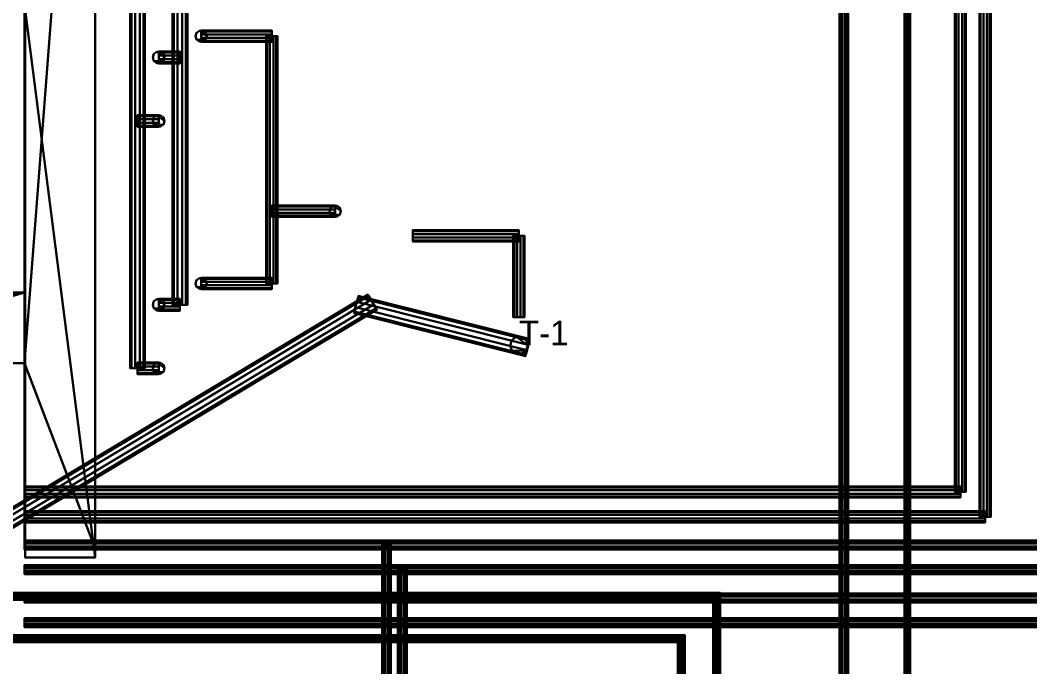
# Model space of a CAD drawing. Header units: millimetres. Extents: x -396 to 23232, y -842 to 31800.
# Drawn here: x 15588 to 18447, y 10140 to 11970 of the extents above; entities that cross this region are included whole.
import ezdxf

# ---------------------------------------------------------------- set-up
doc = ezdxf.new("R2010")
doc.units = ezdxf.units.MM
doc.layers.add('АР_3D_стены', color=8, linetype='Continuous')
doc.layers.add('ВК_3D_Марки', color=7, linetype='Continuous')
for name, color, linetype, true_color in [('ВК_3D_В1', 4, 'Continuous', 0x06b6d4), ('ВК_3D_К1', 30, 'Continuous', 0xc2410c), ('ВК_3D_Т3', 3, 'Continuous', 0x16a34a), ('ВК_3D_Т4', 82, 'Continuous', 0x84cc16), ('ТМ_3D_для_увязки', 253, 'Continuous', 0xbec4ce)]:
    doc.layers.add(name, color=color, linetype=linetype, true_color=true_color)

msp = doc.modelspace()

# ---------------------------------------------------------------- texts
at = {"layer": 'ВК_3D_Марки'}
msp.add_text('Т-1', height=70, dxfattribs=at).set_placement((17000, 11050, 900))

# ---------------------------------------------------------------- meshes
at = {"layer": 'АР_3D_стены'}
mesh = msp.add_polyface(dxfattribs=at)
corners = [(12700.2, 10999.6), (12700.2, 10774.6), (12400.2, 10774.6), (12400.2, 10774.6, 3650), (12700.2, 10774.6, 3650), (12700.2, 10999.6, 3650), (13700.2, 11199.6), (13700.2, 10999.6), (13380.2, 10999.6), (13380.2, 10999.6, 3650), (13700.2, 10999.6, 3650), (13700.2, 11199.6, 3650), (20200.2, 12599.6), (19800.2, 12599.6), (19800.2, 13500.4), (19800.2, 13500.4, 3650), (19800.2, 12599.6, 3650), (20200.2, 12599.6, 3650), (19000.2, 15699.6), (20200.2, 15699.6), (20200.2, 15299.6), (20200.2, 15299.6, 3650), (20200.2, 15699.6, 3650), (19000.2, 15699.6, 3650), (19800.2, 15299.6), (19000.2, 15299.6), (19000.2, 15299.6, 3650), (19800.2, 15299.6, 3650), (12400.2, 11199.6), (12400.2, 11199.6, 3650), (19800.2, 13599.6), (19800.2, 13599.6, 3650), (12700.2, 11199.6), (12700.2, 11199.6, 3650), (20200.2, 13999.6), (20200.2, 13999.6, 3650), (18538.2, 13599.6), (18538.2, 13599.6, 3650), (19800.2, 13999.6), (19800.2, 13999.6, 3650), (12700.2, 13599.6), (12700.2, 13599.6, 3650), (12400.2, 13999.6), (12400.2, 13999.6, 3650), (12400.2, 13599.6), (12400.2, 13599.6, 3650)]
mesh.append_faces([[corners[k] for k in face] for face in [(0, 1, 2), (3, 4, 5), (6, 7, 8), (9, 10, 11), (12, 13, 14), (15, 16, 17), (18, 19, 20), (21, 22, 23), (24, 25, 18), (23, 26, 27), (0, 2, 28), (29, 3, 5), (6, 8, 0), (5, 9, 11), (12, 14, 30), (31, 15, 17), (24, 18, 20), (21, 23, 27), (32, 6, 0), (5, 11, 33), (34, 12, 30), (31, 17, 35), (24, 20, 34), (35, 21, 27), (32, 0, 28), (29, 5, 33), (34, 30, 36), (37, 31, 35), (38, 24, 34), (35, 27, 39), (40, 32, 28), (29, 33, 41), (34, 36, 40), (41, 37, 35), (38, 34, 40), (41, 35, 39), (42, 38, 40), (41, 39, 43), (28, 42, 40), (41, 43, 29), (1, 2, 3, 4), (2, 28, 29, 3), (28, 44, 45, 29), (44, 44, 45, 45), (44, 42, 43, 45), (42, 38, 39, 43), (38, 24, 27, 39), (24, 25, 26, 27), (25, 18, 23, 26), (18, 19, 22, 23), (19, 20, 21, 22), (20, 34, 35, 21), (34, 12, 17, 35), (12, 13, 16, 17), (13, 14, 15, 16), (14, 30, 31, 15), (30, 36, 37, 31), (36, 40, 41, 37), (40, 32, 33, 41), (32, 6, 11, 33), (6, 7, 10, 11), (7, 8, 9, 10), (8, 0, 5, 9), (0, 1, 4, 5)]])
mesh = msp.add_polyface(dxfattribs=at)
corners = [(18040.2, 6049.6, 4050), (15010.2, 6049.6, 4050), (15010.2, 6119.6, 4050), (15010.2, 6119.6, 7550), (15010.2, 6049.6, 7550), (18040.2, 6049.6, 7550), (19899.3, 6049.6, 4050), (19760.2, 6049.6, 4050), (19760.2, 6119.6, 4050), (19760.2, 6119.6, 7550), (19760.2, 6049.6, 7550), (19899.3, 6049.6, 7550), (19000.2, 15699.6, 4050), (20200.2, 15699.6, 4050), (20200.2, 15299.6, 4050), (20200.2, 15299.6, 7550), (20200.2, 15699.6, 7550), (19000.2, 15699.6, 7550), (19538.3, 15299.6, 4050), (19000.2, 15299.6, 4050), (19000.2, 15299.6, 7550), (19538.3, 15299.6, 7550), (19800.2, 13599.6, 4050), (19300.2, 13599.6, 4050), (19300.2, 13999.6, 4050), (19300.2, 13999.6, 7550), (19300.2, 13599.6, 7550), (19800.2, 13599.6, 7550), (17300.2, 8749.6, 4050), (17300.2, 9049.6, 4050), (19800.2, 9049.6, 4050), (19800.2, 9049.6, 7550), (17300.2, 9049.6, 7550), (17300.2, 8749.6, 7550), (17900.2, 7449.6, 4050), (18000.2, 7449.6, 4050), (18000.2, 6449.6, 4050), (18000.2, 6449.6, 7550), (18000.2, 7449.6, 7550), (17900.2, 7449.6, 7550), (15600.2, 8749.6, 4050), (15800.2, 8749.6, 4050), (15800.2, 6449.6, 4050), (15800.2, 6449.6, 7550), (15800.2, 8749.6, 7550), (15600.2, 8749.6, 7550), (15050.2, 6179.6, 4050), (15050.2, 6449.6, 4050), (15600.2, 6449.6, 4050), (15600.2, 6449.6, 7550), (15050.2, 6449.6, 7550), (15050.2, 6179.6, 7550), (12800.2, 6449.6, 4050), (13250.2, 6449.6, 4050), (13250.2, 6179.6, 4050), (13250.2, 6179.6, 7550), (13250.2, 6449.6, 7550), (12800.2, 6449.6, 7550), (13290.2, 6049.6, 4050), (12800.2, 6049.6, 4050), (12800.2, 6049.6, 7550), (13290.2, 6049.6, 7550), (18040.2, 6119.6, 4050), (18040.2, 6119.6, 7550), (20200.2, 6049.6, 4050), (20200.2, 6049.6, 7550), (19800.2, 15299.6, 4050), (19800.2, 15299.6, 7550), (19538.3, 8749.6, 4050), (19538.3, 8749.6, 7550), (18000.2, 6179.6, 4050), (18000.2, 6179.6, 7550), (19800.2, 8749.6, 4050), (19800.2, 8749.6, 7550), (17900.2, 6449.6, 4050), (17900.2, 6449.6, 7550), (13290.2, 6119.6, 4050), (13290.2, 6119.6, 7550), (20200.2, 13999.6, 4050), (20200.2, 13999.6, 7550), (19800.2, 6179.6, 4050), (19800.2, 6179.6, 7550), (19800.2, 6449.6, 4050), (19800.2, 6449.6, 7550), (19800.2, 13999.6, 4050), (19800.2, 13999.6, 7550), (20200.2, 6449.6, 4050), (20200.2, 6449.6, 7550)]
mesh.append_faces([[corners[k] for k in face] for face in [(0, 1, 2), (3, 4, 5), (6, 7, 8), (9, 10, 11), (12, 13, 14), (15, 16, 17), (18, 19, 12), (17, 20, 21), (22, 23, 24), (25, 26, 27), (28, 29, 30), (31, 32, 33), (34, 35, 36), (37, 38, 39), (40, 41, 42), (43, 44, 45), (46, 47, 48), (49, 50, 51), (52, 53, 54), (55, 56, 57), (58, 59, 52), (57, 60, 61), (62, 0, 2), (3, 5, 63), (64, 6, 8), (9, 11, 65), (66, 18, 12), (17, 21, 67), (68, 28, 30), (31, 33, 69), (34, 36, 70), (71, 37, 39), (48, 40, 42), (43, 45, 49), (58, 52, 54), (55, 57, 61), (66, 12, 14), (15, 17, 67), (72, 68, 30), (31, 69, 73), (74, 34, 70), (71, 39, 75), (46, 48, 42), (43, 49, 51), (76, 58, 54), (55, 61, 77), (66, 14, 78), (79, 15, 67), (42, 74, 70), (71, 75, 43), (76, 54, 46), (51, 55, 77), (46, 42, 70), (71, 43, 51), (2, 76, 46), (51, 77, 3), (2, 46, 70), (71, 51, 3), (2, 70, 80), (81, 71, 3), (62, 2, 80), (81, 3, 63), (8, 62, 80), (81, 63, 9), (64, 8, 80), (81, 9, 65), (64, 80, 82), (83, 81, 65), (64, 82, 72), (73, 83, 65), (64, 72, 30), (31, 73, 65), (64, 30, 22), (27, 31, 65), (84, 66, 78), (79, 67, 85), (22, 24, 84), (85, 25, 27), (78, 64, 22), (27, 65, 79), (22, 84, 78), (79, 85, 27), (1, 2, 3, 4), (2, 76, 77, 3), (76, 58, 61, 77), (58, 59, 60, 61), (59, 52, 57, 60), (52, 53, 56, 57), (53, 54, 55, 56), (54, 46, 51, 55), (46, 47, 50, 51), (47, 48, 49, 50), (48, 40, 45, 49), (40, 41, 44, 45), (41, 42, 43, 44), (42, 74, 75, 43), (74, 34, 39, 75), (34, 35, 38, 39), (35, 36, 37, 38), (36, 70, 71, 37), (70, 80, 81, 71), (80, 82, 83, 81), (82, 72, 73, 83), (72, 68, 69, 73), (68, 28, 33, 69), (28, 29, 32, 33), (29, 30, 31, 32), (30, 22, 27, 31), (22, 23, 26, 27), (23, 24, 25, 26), (24, 84, 85, 25), (84, 84, 85, 85), (84, 66, 67, 85), (66, 18, 21, 67), (18, 19, 20, 21), (19, 12, 17, 20), (12, 13, 16, 17), (13, 14, 15, 16), (14, 78, 79, 15), (78, 86, 87, 79), (86, 86, 87, 87), (86, 64, 65, 87), (64, 6, 11, 65), (6, 7, 10, 11), (7, 8, 9, 10), (8, 62, 63, 9), (62, 0, 5, 63), (0, 1, 4, 5)]])
mesh = msp.add_polyface(dxfattribs=at)
corners = [(15100.2, 13599.6, 4050), (15100.2, 12099.6, 4050), (15000.2, 12099.6, 4050), (15000.2, 12099.6, 7550), (15100.2, 12099.6, 7550), (15100.2, 13599.6, 7550), (15000.2, 11999.6, 4050), (15600.2, 12099.6, 4050), (15600.2, 12099.6, 7550), (15000.2, 11999.6, 7550), (15800.2, 10449.6, 4050), (15601.7, 10449.6, 4050), (15601.7, 11999.6, 4050), (15601.7, 11999.6, 7550), (15601.7, 10449.6, 7550), (15800.2, 10449.6, 7550), (16300.2, 13999.6, 4050), (16300.2, 13599.6, 4050), (15800.2, 13599.6, 4050), (15800.2, 13599.6, 7550), (16300.2, 13599.6, 7550), (16300.2, 13999.6, 7550), (14650.2, 13599.6, 4050), (14650.2, 13999.6, 4050), (14650.2, 13999.6, 7550), (14650.2, 13599.6, 7550), (15000.2, 13599.6, 4050), (15000.2, 13599.6, 7550), (15600.2, 13599.6, 4050), (15600.2, 13599.6, 7550), (15600.2, 11999.6, 4050), (15600.2, 11999.6, 7550), (15021.7, 11999.6, 4050), (15021.7, 11999.6, 7550), (15000.2, 12366.3, 4050), (15000.2, 12366.3, 7550), (15928, 13599.6, 4050), (15928, 13599.6, 7550), (15205.9, 13599.6, 4050), (15205.9, 13599.6, 7550)]
mesh.append_faces([[corners[k] for k in face] for face in [(0, 1, 2), (3, 4, 5), (6, 2, 7), (8, 3, 9), (10, 11, 12), (13, 14, 15), (16, 17, 18), (19, 20, 21), (22, 23, 16), (21, 24, 25), (0, 2, 26), (27, 3, 5), (12, 6, 7), (8, 9, 13), (18, 10, 12), (13, 15, 19), (26, 22, 16), (21, 25, 27), (12, 7, 28), (29, 8, 13), (0, 26, 16), (21, 27, 5), (18, 12, 28), (29, 13, 19), (28, 0, 16), (21, 5, 29), (16, 18, 28), (29, 19, 21), (12, 30, 31, 13), (30, 32, 33, 31), (32, 6, 9, 33), (6, 2, 3, 9), (2, 34, 35, 3), (34, 26, 27, 35), (26, 22, 25, 27), (22, 23, 24, 25), (23, 16, 21, 24), (16, 17, 20, 21), (17, 36, 37, 20), (36, 18, 19, 37), (18, 10, 15, 19), (10, 11, 14, 15), (11, 12, 13, 14), (0, 1, 4, 5), (1, 7, 8, 4), (7, 28, 29, 8), (28, 38, 39, 29), (38, 0, 5, 39)]])
mesh = msp.add_polyface(dxfattribs=at)
corners = [(15600.2, 10999.6), (15600.2, 13599.6), (15800.2, 13599.6), (15800.2, 13599.6, 3650), (15600.2, 13599.6, 3650), (15600.2, 10999.6, 3650), (15800.2, 10474.6), (15600.2, 10474.6), (15600.2, 10474.6, 3650), (15800.2, 10474.6, 3650)]
mesh.append_faces([[corners[k] for k in face] for face in [(0, 1, 2), (3, 4, 5), (6, 7, 0), (5, 8, 9), (0, 2, 6), (9, 3, 5), (1, 2, 3, 4), (2, 6, 9, 3), (6, 7, 8, 9), (7, 0, 5, 8), (0, 1, 4, 5)]])
mesh = msp.add_polyface(dxfattribs=at)
corners = [(15600.2, 11199.6), (15600.2, 10999.6), (14920.2, 10999.6), (14920.2, 10999.6, 3650), (15600.2, 10999.6, 3650), (15600.2, 11199.6, 3650), (14600.2, 10999.6), (14600.2, 11199.6), (14600.2, 11199.6, 3650), (14600.2, 10999.6, 3650)]
mesh.append_faces([[corners[k] for k in face] for face in [(0, 1, 2), (3, 4, 5), (6, 7, 0), (5, 8, 9), (0, 2, 6), (9, 3, 5), (2, 6, 9, 3), (6, 7, 8, 9), (7, 0, 5, 8), (0, 1, 4, 5), (1, 2, 3, 4)]])
at = {"layer": 'ВК_3D_В1'}
mesh = msp.add_polyface(dxfattribs=at)
corners = [(17907.5, 9487.5, -230), (17909.9, 9487.5, -222.7), (17909.9, 13412.5, -222.7), (17907.5, 13412.5, -230), (17916.1, 9487.5, -218.1), (17916.1, 13412.5, -218.1), (17923.9, 9487.5, -218.1), (17923.9, 13412.5, -218.1), (17930.1, 9487.5, -222.7), (17930.1, 13412.5, -222.7), (17932.5, 9487.5, -230), (17932.5, 13412.5, -230), (17930.1, 9487.5, -237.3), (17930.1, 13412.5, -237.3), (17923.9, 9487.5, -241.9), (17923.9, 13412.5, -241.9), (17916.1, 9487.5, -241.9), (17916.1, 13412.5, -241.9), (17909.9, 9487.5, -237.3), (17909.9, 13412.5, -237.3)]
mesh.append_faces([[corners[k] for k in face] for face in [(0, 1, 2, 3), (1, 4, 5, 2), (4, 6, 7, 5), (6, 8, 9, 7), (8, 10, 11, 9), (10, 12, 13, 11), (12, 14, 15, 13), (14, 16, 17, 15), (16, 18, 19, 17), (18, 0, 3, 19), (18, 16, 14, 12), (3, 2, 5, 7)]])
mesh = msp.add_polyface(dxfattribs=at)
corners = [(18092, 9572, -230), (18093.5, 9572, -225.3), (18093.5, 13188, -225.3), (18092, 13188, -230), (18097.5, 9572, -222.4), (18097.5, 13188, -222.4), (18102.5, 9572, -222.4), (18102.5, 13188, -222.4), (18106.5, 9572, -225.3), (18106.5, 13188, -225.3), (18108, 9572, -230), (18108, 13188, -230), (18106.5, 9572, -234.7), (18106.5, 13188, -234.7), (18102.5, 9572, -237.6), (18102.5, 13188, -237.6), (18097.5, 9572, -237.6), (18097.5, 13188, -237.6), (18093.5, 9572, -234.7), (18093.5, 13188, -234.7)]
mesh.append_faces([[corners[k] for k in face] for face in [(0, 1, 2, 3), (1, 4, 5, 2), (4, 6, 7, 5), (6, 8, 9, 7), (8, 10, 11, 9), (10, 12, 13, 11), (12, 14, 15, 13), (14, 16, 17, 15), (16, 18, 19, 17), (18, 0, 3, 19), (18, 16, 14, 12), (3, 2, 5, 7)]])
at = {"layer": 'ВК_3D_К1'}
mesh = msp.add_polyface(dxfattribs=at)
corners = [(16597.8, 11150.9, -985.6), (16595, 11154.8, -970.9), (12577.8, 8749.3, -1111.3), (12580.6, 8745.4, -1125.9), (16588.3, 11165.3, -961.8), (12571.1, 8759.9, -1102.2), (16580.4, 11178.6, -961.8), (12563.2, 8773.1, -1102.2), (16574.2, 11189.5, -970.9), (12557, 8784, -1111.3), (16572.1, 11193.8, -985.6), (12554.9, 8788.3, -1125.9), (16574.9, 11189.9, -1000.2), (12557.7, 8784.4, -1140.6), (16581.6, 11179.3, -1009.3), (12564.4, 8773.9, -1149.7), (16589.5, 11166.1, -1009.3), (12572.3, 8760.6, -1149.7), (16595.7, 11155.2, -1000.2), (12578.5, 8749.7, -1140.6)]
mesh.append_faces([[corners[k] for k in face] for face in [(0, 1, 2, 3), (1, 4, 5, 2), (4, 6, 7, 5), (6, 8, 9, 7), (8, 10, 11, 9), (10, 12, 13, 11), (12, 14, 15, 13), (14, 16, 17, 15), (16, 18, 19, 17), (18, 0, 3, 19), (18, 16, 14, 12), (3, 2, 5, 7)]])
mesh = msp.add_polyface(dxfattribs=at)
corners = [(17018.2, 11019.7, -972.1), (17018.9, 11024.4, -957.4), (16533.9, 11146.1, -972.4), (16533.2, 11141.3, -987), (17021.7, 11036.6, -948.3), (16536.7, 11158.3, -963.3), (17025.4, 11051.6, -948.3), (16540.5, 11173.2, -963.3), (17028.7, 11063.6, -957.4), (16543.8, 11185.3, -972.4), (17030.3, 11068.2, -972.1), (16545.3, 11189.8, -987), (17029.6, 11063.4, -986.7), (16544.6, 11185.1, -1001.7), (17026.8, 11051.2, -995.8), (16541.8, 11172.9, -1010.8), (17023, 11036.3, -995.8), (16538.1, 11157.9, -1010.8), (17019.7, 11024.2, -986.7), (16534.8, 11145.9, -1001.7)]
mesh.append_faces([[corners[k] for k in face] for face in [(0, 1, 2, 3), (1, 4, 5, 2), (4, 6, 7, 5), (6, 8, 9, 7), (8, 10, 11, 9), (10, 12, 13, 11), (12, 14, 15, 13), (14, 16, 17, 15), (16, 18, 19, 17), (18, 0, 3, 19), (18, 16, 14, 12), (3, 2, 5, 7)]])
mesh = msp.add_polyface(dxfattribs=at)
corners = [(17025, 11050, 25), (17020.2, 11064.7, 25), (17020.2, 11064.7, -997.8), (17025, 11050, -997.8), (17007.7, 11073.8, 25), (17007.7, 11073.8, -997.8), (16992.3, 11073.8, 25), (16992.3, 11073.8, -997.8), (16979.8, 11064.7, 25), (16979.8, 11064.7, -997.8), (16975, 11050, 25), (16975, 11050, -997.8), (16979.8, 11035.3, 25), (16979.8, 11035.3, -997.8), (16992.3, 11026.2, 25), (16992.3, 11026.2, -997.8), (17007.7, 11026.2, 25), (17007.7, 11026.2, -997.8), (17020.2, 11035.3, 25), (17020.2, 11035.3, -997.8)]
mesh.append_faces([[corners[k] for k in face] for face in [(0, 1, 2, 3), (1, 4, 5, 2), (4, 6, 7, 5), (6, 8, 9, 7), (8, 10, 11, 9), (10, 12, 13, 11), (12, 14, 15, 13), (14, 16, 17, 15), (16, 18, 19, 17), (18, 0, 3, 19), (18, 16, 14, 12), (3, 2, 5, 7)]])
at = {"layer": 'ВК_3D_Т3'}
mesh = msp.add_polyface(dxfattribs=at)
corners = [(17470, 10210, -175), (17470, 10211.9, -169.1), (9290, 10211.9, -169.1), (9290, 10210, -175), (17470, 10216.9, -165.5), (9290, 10216.9, -165.5), (17470, 10223.1, -165.5), (9290, 10223.1, -165.5), (17470, 10228.1, -169.1), (9290, 10228.1, -169.1), (17470, 10230, -175), (9290, 10230, -175), (17470, 10228.1, -180.9), (9290, 10228.1, -180.9), (17470, 10223.1, -184.5), (9290, 10223.1, -184.5), (17470, 10216.9, -184.5), (9290, 10216.9, -184.5), (17470, 10211.9, -180.9), (9290, 10211.9, -180.9)]
mesh.append_faces([[corners[k] for k in face] for face in [(0, 1, 2, 3), (1, 4, 5, 2), (4, 6, 7, 5), (6, 8, 9, 7), (8, 10, 11, 9), (10, 12, 13, 11), (12, 14, 15, 13), (14, 16, 17, 15), (16, 18, 19, 17), (18, 0, 3, 19), (18, 16, 14, 12), (3, 2, 5, 7)]])
mesh = msp.add_polyface(dxfattribs=at)
corners = [(17450, 9110, -175), (17451.9, 9110, -169.1), (17451.9, 10230, -169.1), (17450, 10230, -175), (17456.9, 9110, -165.5), (17456.9, 10230, -165.5), (17463.1, 9110, -165.5), (17463.1, 10230, -165.5), (17468.1, 9110, -169.1), (17468.1, 10230, -169.1), (17470, 9110, -175), (17470, 10230, -175), (17468.1, 9110, -180.9), (17468.1, 10230, -180.9), (17463.1, 9110, -184.5), (17463.1, 10230, -184.5), (17456.9, 9110, -184.5), (17456.9, 10230, -184.5), (17451.9, 9110, -180.9), (17451.9, 10230, -180.9)]
mesh.append_faces([[corners[k] for k in face] for face in [(0, 1, 2, 3), (1, 4, 5, 2), (4, 6, 7, 5), (6, 8, 9, 7), (8, 10, 11, 9), (10, 12, 13, 11), (12, 14, 15, 13), (14, 16, 17, 15), (16, 18, 19, 17), (18, 0, 3, 19), (18, 16, 14, 12), (3, 2, 5, 7)]])
at = {"layer": 'ВК_3D_Т4'}
mesh = msp.add_polyface(dxfattribs=at)
corners = [(9350, 10350, -175), (9350, 10348.1, -169.1), (17570, 10348.1, -169.1), (17570, 10350, -175), (9350, 10343.1, -165.5), (17570, 10343.1, -165.5), (9350, 10336.9, -165.5), (17570, 10336.9, -165.5), (9350, 10331.9, -169.1), (17570, 10331.9, -169.1), (9350, 10330, -175), (17570, 10330, -175), (9350, 10331.9, -180.9), (17570, 10331.9, -180.9), (9350, 10336.9, -184.5), (17570, 10336.9, -184.5), (9350, 10343.1, -184.5), (17570, 10343.1, -184.5), (9350, 10348.1, -180.9), (17570, 10348.1, -180.9)]
mesh.append_faces([[corners[k] for k in face] for face in [(0, 1, 2, 3), (1, 4, 5, 2), (4, 6, 7, 5), (6, 8, 9, 7), (8, 10, 11, 9), (10, 12, 13, 11), (12, 14, 15, 13), (14, 16, 17, 15), (16, 18, 19, 17), (18, 0, 3, 19), (18, 16, 14, 12), (3, 2, 5, 7)]])
mesh = msp.add_polyface(dxfattribs=at)
corners = [(17570, 10350, -175), (17568.1, 10350, -169.1), (17568.1, 9110, -169.1), (17570, 9110, -175), (17563.1, 10350, -165.5), (17563.1, 9110, -165.5), (17556.9, 10350, -165.5), (17556.9, 9110, -165.5), (17551.9, 10350, -169.1), (17551.9, 9110, -169.1), (17550, 10350, -175), (17550, 9110, -175), (17551.9, 10350, -180.9), (17551.9, 9110, -180.9), (17556.9, 10350, -184.5), (17556.9, 9110, -184.5), (17563.1, 10350, -184.5), (17563.1, 9110, -184.5), (17568.1, 10350, -180.9), (17568.1, 9110, -180.9)]
mesh.append_faces([[corners[k] for k in face] for face in [(0, 1, 2, 3), (1, 4, 5, 2), (4, 6, 7, 5), (6, 8, 9, 7), (8, 10, 11, 9), (10, 12, 13, 11), (12, 14, 15, 13), (14, 16, 17, 15), (16, 18, 19, 17), (18, 0, 3, 19), (18, 16, 14, 12), (3, 2, 5, 7)]])
at = {"layer": 'ТМ_3D_для_увязки'}
mesh = msp.add_polyface(dxfattribs=at)
corners = [(18266, 13460, 3200), (18262.9, 13460, 3209.4), (18262.9, 10635, 3209.4), (18266, 10635, 3200), (18254.9, 13460, 3215.2), (18254.9, 10635, 3215.2), (18245.1, 13460, 3215.2), (18245.1, 10635, 3215.2), (18237.1, 13460, 3209.4), (18237.1, 10635, 3209.4), (18234, 13460, 3200), (18234, 10635, 3200), (18237.1, 13460, 3190.6), (18237.1, 10635, 3190.6), (18245.1, 13460, 3184.8), (18245.1, 10635, 3184.8), (18254.9, 13460, 3184.8), (18254.9, 10635, 3184.8), (18262.9, 13460, 3190.6), (18262.9, 10635, 3190.6)]
mesh.append_faces([[corners[k] for k in face] for face in [(0, 1, 2, 3), (1, 4, 5, 2), (4, 6, 7, 5), (6, 8, 9, 7), (8, 10, 11, 9), (10, 12, 13, 11), (12, 14, 15, 13), (14, 16, 17, 15), (16, 18, 19, 17), (18, 0, 3, 19), (18, 16, 14, 12), (3, 2, 5, 7)]])
mesh = msp.add_polyface(dxfattribs=at)
corners = [(18304, 10565, 3200), (18307.1, 10565, 3209.4), (18307.1, 13460, 3209.4), (18304, 13460, 3200), (18315.1, 10565, 3215.2), (18315.1, 13460, 3215.2), (18324.9, 10565, 3215.2), (18324.9, 13460, 3215.2), (18332.9, 10565, 3209.4), (18332.9, 13460, 3209.4), (18336, 10565, 3200), (18336, 13460, 3200), (18332.9, 10565, 3190.6), (18332.9, 13460, 3190.6), (18324.9, 10565, 3184.8), (18324.9, 13460, 3184.8), (18315.1, 10565, 3184.8), (18315.1, 13460, 3184.8), (18307.1, 10565, 3190.6), (18307.1, 13460, 3190.6)]
mesh.append_faces([[corners[k] for k in face] for face in [(0, 1, 2, 3), (1, 4, 5, 2), (4, 6, 7, 5), (6, 8, 9, 7), (8, 10, 11, 9), (10, 12, 13, 11), (12, 14, 15, 13), (14, 16, 17, 15), (16, 18, 19, 17), (18, 0, 3, 19), (18, 16, 14, 12), (3, 2, 5, 7)]])
mesh = msp.add_polyface(dxfattribs=at)
corners = [(15898.9, 10985, 700), (15902.9, 10985, 712.4), (15902.9, 12340, 712.4), (15898.9, 12340, 700), (15913.5, 10985, 720.1), (15913.5, 12340, 720.1), (15926.5, 10985, 720.1), (15926.5, 12340, 720.1), (15937.1, 10985, 712.4), (15937.1, 12340, 712.4), (15941.1, 10985, 700), (15941.1, 12340, 700), (15937.1, 10985, 687.6), (15937.1, 12340, 687.6), (15926.5, 10985, 679.9), (15926.5, 12340, 679.9), (15913.5, 10985, 679.9), (15913.5, 12340, 679.9), (15902.9, 10985, 687.6), (15902.9, 12340, 687.6)]
mesh.append_faces([[corners[k] for k in face] for face in [(0, 1, 2, 3), (1, 4, 5, 2), (4, 6, 7, 5), (6, 8, 9, 7), (8, 10, 11, 9), (10, 12, 13, 11), (12, 14, 15, 13), (14, 16, 17, 15), (16, 18, 19, 17), (18, 0, 3, 19), (18, 16, 14, 12), (3, 2, 5, 7)]])
mesh = msp.add_polyface(dxfattribs=at)
corners = [(16018.9, 11165, 550), (16022.9, 11165, 562.4), (16022.9, 12200, 562.4), (16018.9, 12200, 550), (16033.5, 11165, 570.1), (16033.5, 12200, 570.1), (16046.5, 11165, 570.1), (16046.5, 12200, 570.1), (16057.1, 11165, 562.4), (16057.1, 12200, 562.4), (16061.1, 11165, 550), (16061.1, 12200, 550), (16057.1, 11165, 537.6), (16057.1, 12200, 537.6), (16046.5, 11165, 529.9), (16046.5, 12200, 529.9), (16033.5, 11165, 529.9), (16033.5, 12200, 529.9), (16022.9, 11165, 537.6), (16022.9, 12200, 537.6)]
mesh.append_faces([[corners[k] for k in face] for face in [(0, 1, 2, 3), (1, 4, 5, 2), (4, 6, 7, 5), (6, 8, 9, 7), (8, 10, 11, 9), (10, 12, 13, 11), (12, 14, 15, 13), (14, 16, 17, 15), (16, 18, 19, 17), (18, 0, 3, 19), (18, 16, 14, 12), (3, 2, 5, 7)]])
mesh = msp.add_polyface(dxfattribs=at)
corners = [(16116, 11925, 1100), (16112.9, 11934.4, 1100), (16112.9, 11934.4, 250), (16116, 11925, 250), (16104.9, 11940.2, 1100), (16104.9, 11940.2, 250), (16095.1, 11940.2, 1100), (16095.1, 11940.2, 250), (16087.1, 11934.4, 1100), (16087.1, 11934.4, 250), (16084, 11925, 1100), (16084, 11925, 250), (16087.1, 11915.6, 1100), (16087.1, 11915.6, 250), (16095.1, 11909.8, 1100), (16095.1, 11909.8, 250), (16104.9, 11909.8, 1100), (16104.9, 11909.8, 250), (16112.9, 11915.6, 1100), (16112.9, 11915.6, 250)]
mesh.append_faces([[corners[k] for k in face] for face in [(0, 1, 2, 3), (1, 4, 5, 2), (4, 6, 7, 5), (6, 8, 9, 7), (8, 10, 11, 9), (10, 12, 13, 11), (12, 14, 15, 13), (14, 16, 17, 15), (16, 18, 19, 17), (18, 0, 3, 19), (18, 16, 14, 12), (3, 2, 5, 7)]])
mesh = msp.add_polyface(dxfattribs=at)
corners = [(16100, 11941, 250), (16100, 11937.9, 259.4), (16300, 11937.9, 259.4), (16300, 11941, 250), (16100, 11929.9, 265.2), (16300, 11929.9, 265.2), (16100, 11920.1, 265.2), (16300, 11920.1, 265.2), (16100, 11912.1, 259.4), (16300, 11912.1, 259.4), (16100, 11909, 250), (16300, 11909, 250), (16100, 11912.1, 240.6), (16300, 11912.1, 240.6), (16100, 11920.1, 234.8), (16300, 11920.1, 234.8), (16100, 11929.9, 234.8), (16300, 11929.9, 234.8), (16100, 11937.9, 240.6), (16300, 11937.9, 240.6)]
mesh.append_faces([[corners[k] for k in face] for face in [(0, 1, 2, 3), (1, 4, 5, 2), (4, 6, 7, 5), (6, 8, 9, 7), (8, 10, 11, 9), (10, 12, 13, 11), (12, 14, 15, 13), (14, 16, 17, 15), (16, 18, 19, 17), (18, 0, 3, 19), (18, 16, 14, 12), (3, 2, 5, 7)]])
mesh = msp.add_polyface(dxfattribs=at)
corners = [(16316, 11925, 250), (16312.9, 11925, 259.4), (16312.9, 11225, 259.4), (16316, 11225, 250), (16304.9, 11925, 265.2), (16304.9, 11225, 265.2), (16295.1, 11925, 265.2), (16295.1, 11225, 265.2), (16287.1, 11925, 259.4), (16287.1, 11225, 259.4), (16284, 11925, 250), (16284, 11225, 250), (16287.1, 11925, 240.6), (16287.1, 11225, 240.6), (16295.1, 11925, 234.8), (16295.1, 11225, 234.8), (16304.9, 11925, 234.8), (16304.9, 11225, 234.8), (16312.9, 11925, 240.6), (16312.9, 11225, 240.6)]
mesh.append_faces([[corners[k] for k in face] for face in [(0, 1, 2, 3), (1, 4, 5, 2), (4, 6, 7, 5), (6, 8, 9, 7), (8, 10, 11, 9), (10, 12, 13, 11), (12, 14, 15, 13), (14, 16, 17, 15), (16, 18, 19, 17), (18, 0, 3, 19), (18, 16, 14, 12), (3, 2, 5, 7)]])
mesh = msp.add_polyface(dxfattribs=at)
corners = [(15996.8, 11865, 1100), (15993.6, 11874.8, 1100), (15993.6, 11874.8, 550), (15996.8, 11865, 550), (15985.2, 11880.9, 1100), (15985.2, 11880.9, 550), (15974.8, 11880.9, 1100), (15974.8, 11880.9, 550), (15966.4, 11874.8, 1100), (15966.4, 11874.8, 550), (15963.2, 11865, 1100), (15963.2, 11865, 550), (15966.4, 11855.2, 1100), (15966.4, 11855.2, 550), (15974.8, 11849.1, 1100), (15974.8, 11849.1, 550), (15985.2, 11849.1, 1100), (15985.2, 11849.1, 550), (15993.6, 11855.2, 1100), (15993.6, 11855.2, 550)]
mesh.append_faces([[corners[k] for k in face] for face in [(0, 1, 2, 3), (1, 4, 5, 2), (4, 6, 7, 5), (6, 8, 9, 7), (8, 10, 11, 9), (10, 12, 13, 11), (12, 14, 15, 13), (14, 16, 17, 15), (16, 18, 19, 17), (18, 0, 3, 19), (18, 16, 14, 12), (3, 2, 5, 7)]])
mesh = msp.add_polyface(dxfattribs=at)
corners = [(15980, 11881.8, 550), (15980, 11878.6, 559.8), (16040, 11878.6, 559.8), (16040, 11881.8, 550), (15980, 11870.2, 565.9), (16040, 11870.2, 565.9), (15980, 11859.8, 565.9), (16040, 11859.8, 565.9), (15980, 11851.4, 559.8), (16040, 11851.4, 559.8), (15980, 11848.2, 550), (16040, 11848.2, 550), (15980, 11851.4, 540.2), (16040, 11851.4, 540.2), (15980, 11859.8, 534.1), (16040, 11859.8, 534.1), (15980, 11870.2, 534.1), (16040, 11870.2, 534.1), (15980, 11878.6, 540.2), (16040, 11878.6, 540.2)]
mesh.append_faces([[corners[k] for k in face] for face in [(0, 1, 2, 3), (1, 4, 5, 2), (4, 6, 7, 5), (6, 8, 9, 7), (8, 10, 11, 9), (10, 12, 13, 11), (12, 14, 15, 13), (14, 16, 17, 15), (16, 18, 19, 17), (18, 0, 3, 19), (18, 16, 14, 12), (3, 2, 5, 7)]])
mesh = msp.add_polyface(dxfattribs=at)
corners = [(15980, 11668.2, 700), (15980, 11671.4, 709.8), (15920, 11671.4, 709.8), (15920, 11668.2, 700), (15980, 11679.8, 715.9), (15920, 11679.8, 715.9), (15980, 11690.2, 715.9), (15920, 11690.2, 715.9), (15980, 11698.6, 709.8), (15920, 11698.6, 709.8), (15980, 11701.8, 700), (15920, 11701.8, 700), (15980, 11698.6, 690.2), (15920, 11698.6, 690.2), (15980, 11690.2, 684.1), (15920, 11690.2, 684.1), (15980, 11679.8, 684.1), (15920, 11679.8, 684.1), (15980, 11671.4, 690.2), (15920, 11671.4, 690.2)]
mesh.append_faces([[corners[k] for k in face] for face in [(0, 1, 2, 3), (1, 4, 5, 2), (4, 6, 7, 5), (6, 8, 9, 7), (8, 10, 11, 9), (10, 12, 13, 11), (12, 14, 15, 13), (14, 16, 17, 15), (16, 18, 19, 17), (18, 0, 3, 19), (18, 16, 14, 12), (3, 2, 5, 7)]])
mesh = msp.add_polyface(dxfattribs=at)
corners = [(15996.8, 11685, 1100), (15993.6, 11694.8, 1100), (15993.6, 11694.8, 700), (15996.8, 11685, 700), (15985.2, 11700.9, 1100), (15985.2, 11700.9, 700), (15974.8, 11700.9, 1100), (15974.8, 11700.9, 700), (15966.4, 11694.8, 1100), (15966.4, 11694.8, 700), (15963.2, 11685, 1100), (15963.2, 11685, 700), (15966.4, 11675.2, 1100), (15966.4, 11675.2, 700), (15974.8, 11669.1, 1100), (15974.8, 11669.1, 700), (15985.2, 11669.1, 1100), (15985.2, 11669.1, 700), (15993.6, 11675.2, 1100), (15993.6, 11675.2, 700)]
mesh.append_faces([[corners[k] for k in face] for face in [(0, 1, 2, 3), (1, 4, 5, 2), (4, 6, 7, 5), (6, 8, 9, 7), (8, 10, 11, 9), (10, 12, 13, 11), (12, 14, 15, 13), (14, 16, 17, 15), (16, 18, 19, 17), (18, 0, 3, 19), (18, 16, 14, 12), (3, 2, 5, 7)]])
mesh = msp.add_polyface(dxfattribs=at)
corners = [(16300, 11446, 250), (16300, 11442.9, 259.4), (16480, 11442.9, 259.4), (16480, 11446, 250), (16300, 11434.9, 265.2), (16480, 11434.9, 265.2), (16300, 11425.1, 265.2), (16480, 11425.1, 265.2), (16300, 11417.1, 259.4), (16480, 11417.1, 259.4), (16300, 11414, 250), (16480, 11414, 250), (16300, 11417.1, 240.6), (16480, 11417.1, 240.6), (16300, 11425.1, 234.8), (16480, 11425.1, 234.8), (16300, 11434.9, 234.8), (16480, 11434.9, 234.8), (16300, 11442.9, 240.6), (16480, 11442.9, 240.6)]
mesh.append_faces([[corners[k] for k in face] for face in [(0, 1, 2, 3), (1, 4, 5, 2), (4, 6, 7, 5), (6, 8, 9, 7), (8, 10, 11, 9), (10, 12, 13, 11), (12, 14, 15, 13), (14, 16, 17, 15), (16, 18, 19, 17), (18, 0, 3, 19), (18, 16, 14, 12), (3, 2, 5, 7)]])
mesh = msp.add_polyface(dxfattribs=at)
corners = [(16496, 11430, 250), (16492.9, 11439.4, 250), (16492.9, 11439.4, 150), (16496, 11430, 150), (16484.9, 11445.2, 250), (16484.9, 11445.2, 150), (16475.1, 11445.2, 250), (16475.1, 11445.2, 150), (16467.1, 11439.4, 250), (16467.1, 11439.4, 150), (16464, 11430, 250), (16464, 11430, 150), (16467.1, 11420.6, 250), (16467.1, 11420.6, 150), (16475.1, 11414.8, 250), (16475.1, 11414.8, 150), (16484.9, 11414.8, 250), (16484.9, 11414.8, 150), (16492.9, 11420.6, 250), (16492.9, 11420.6, 150)]
mesh.append_faces([[corners[k] for k in face] for face in [(0, 1, 2, 3), (1, 4, 5, 2), (4, 6, 7, 5), (6, 8, 9, 7), (8, 10, 11, 9), (10, 12, 13, 11), (12, 14, 15, 13), (14, 16, 17, 15), (16, 18, 19, 17), (18, 0, 3, 19), (18, 16, 14, 12), (3, 2, 5, 7)]])
mesh = msp.add_polyface(dxfattribs=at)
corners = [(16700, 11376, 80), (16700, 11372.9, 89.4), (17000, 11372.9, 89.4), (17000, 11376, 80), (16700, 11364.9, 95.2), (17000, 11364.9, 95.2), (16700, 11355.1, 95.2), (17000, 11355.1, 95.2), (16700, 11347.1, 89.4), (17000, 11347.1, 89.4), (16700, 11344, 80), (17000, 11344, 80), (16700, 11347.1, 70.6), (17000, 11347.1, 70.6), (16700, 11355.1, 64.8), (17000, 11355.1, 64.8), (16700, 11364.9, 64.8), (17000, 11364.9, 64.8), (16700, 11372.9, 70.6), (17000, 11372.9, 70.6)]
mesh.append_faces([[corners[k] for k in face] for face in [(0, 1, 2, 3), (1, 4, 5, 2), (4, 6, 7, 5), (6, 8, 9, 7), (8, 10, 11, 9), (10, 12, 13, 11), (12, 14, 15, 13), (14, 16, 17, 15), (16, 18, 19, 17), (18, 0, 3, 19), (18, 16, 14, 12), (3, 2, 5, 7)]])
mesh = msp.add_polyface(dxfattribs=at)
corners = [(17016, 11360, 80), (17012.9, 11360, 89.4), (17012.9, 11130, 89.4), (17016, 11130, 80), (17004.9, 11360, 95.2), (17004.9, 11130, 95.2), (16995.1, 11360, 95.2), (16995.1, 11130, 95.2), (16987.1, 11360, 89.4), (16987.1, 11130, 89.4), (16984, 11360, 80), (16984, 11130, 80), (16987.1, 11360, 70.6), (16987.1, 11130, 70.6), (16995.1, 11360, 64.8), (16995.1, 11130, 64.8), (17004.9, 11360, 64.8), (17004.9, 11130, 64.8), (17012.9, 11360, 70.6), (17012.9, 11130, 70.6)]
mesh.append_faces([[corners[k] for k in face] for face in [(0, 1, 2, 3), (1, 4, 5, 2), (4, 6, 7, 5), (6, 8, 9, 7), (8, 10, 11, 9), (10, 12, 13, 11), (12, 14, 15, 13), (14, 16, 17, 15), (16, 18, 19, 17), (18, 0, 3, 19), (18, 16, 14, 12), (3, 2, 5, 7)]])
mesh = msp.add_polyface(dxfattribs=at)
corners = [(16116, 11225, 1100), (16112.9, 11234.4, 1100), (16112.9, 11234.4, 250), (16116, 11225, 250), (16104.9, 11240.2, 1100), (16104.9, 11240.2, 250), (16095.1, 11240.2, 1100), (16095.1, 11240.2, 250), (16087.1, 11234.4, 1100), (16087.1, 11234.4, 250), (16084, 11225, 1100), (16084, 11225, 250), (16087.1, 11215.6, 1100), (16087.1, 11215.6, 250), (16095.1, 11209.8, 1100), (16095.1, 11209.8, 250), (16104.9, 11209.8, 1100), (16104.9, 11209.8, 250), (16112.9, 11215.6, 1100), (16112.9, 11215.6, 250)]
mesh.append_faces([[corners[k] for k in face] for face in [(0, 1, 2, 3), (1, 4, 5, 2), (4, 6, 7, 5), (6, 8, 9, 7), (8, 10, 11, 9), (10, 12, 13, 11), (12, 14, 15, 13), (14, 16, 17, 15), (16, 18, 19, 17), (18, 0, 3, 19), (18, 16, 14, 12), (3, 2, 5, 7)]])
mesh = msp.add_polyface(dxfattribs=at)
corners = [(16100, 11241, 250), (16100, 11237.9, 259.4), (16300, 11237.9, 259.4), (16300, 11241, 250), (16100, 11229.9, 265.2), (16300, 11229.9, 265.2), (16100, 11220.1, 265.2), (16300, 11220.1, 265.2), (16100, 11212.1, 259.4), (16300, 11212.1, 259.4), (16100, 11209, 250), (16300, 11209, 250), (16100, 11212.1, 240.6), (16300, 11212.1, 240.6), (16100, 11220.1, 234.8), (16300, 11220.1, 234.8), (16100, 11229.9, 234.8), (16300, 11229.9, 234.8), (16100, 11237.9, 240.6), (16300, 11237.9, 240.6)]
mesh.append_faces([[corners[k] for k in face] for face in [(0, 1, 2, 3), (1, 4, 5, 2), (4, 6, 7, 5), (6, 8, 9, 7), (8, 10, 11, 9), (10, 12, 13, 11), (12, 14, 15, 13), (14, 16, 17, 15), (16, 18, 19, 17), (18, 0, 3, 19), (18, 16, 14, 12), (3, 2, 5, 7)]])
mesh = msp.add_polyface(dxfattribs=at)
corners = [(15996.8, 11165, 1100), (15993.6, 11174.8, 1100), (15993.6, 11174.8, 550), (15996.8, 11165, 550), (15985.2, 11180.9, 1100), (15985.2, 11180.9, 550), (15974.8, 11180.9, 1100), (15974.8, 11180.9, 550), (15966.4, 11174.8, 1100), (15966.4, 11174.8, 550), (15963.2, 11165, 1100), (15963.2, 11165, 550), (15966.4, 11155.2, 1100), (15966.4, 11155.2, 550), (15974.8, 11149.1, 1100), (15974.8, 11149.1, 550), (15985.2, 11149.1, 1100), (15985.2, 11149.1, 550), (15993.6, 11155.2, 1100), (15993.6, 11155.2, 550)]
mesh.append_faces([[corners[k] for k in face] for face in [(0, 1, 2, 3), (1, 4, 5, 2), (4, 6, 7, 5), (6, 8, 9, 7), (8, 10, 11, 9), (10, 12, 13, 11), (12, 14, 15, 13), (14, 16, 17, 15), (16, 18, 19, 17), (18, 0, 3, 19), (18, 16, 14, 12), (3, 2, 5, 7)]])
mesh = msp.add_polyface(dxfattribs=at)
corners = [(15980, 11181.8, 550), (15980, 11178.6, 559.8), (16040, 11178.6, 559.8), (16040, 11181.8, 550), (15980, 11170.2, 565.9), (16040, 11170.2, 565.9), (15980, 11159.8, 565.9), (16040, 11159.8, 565.9), (15980, 11151.4, 559.8), (16040, 11151.4, 559.8), (15980, 11148.2, 550), (16040, 11148.2, 550), (15980, 11151.4, 540.2), (16040, 11151.4, 540.2), (15980, 11159.8, 534.1), (16040, 11159.8, 534.1), (15980, 11170.2, 534.1), (16040, 11170.2, 534.1), (15980, 11178.6, 540.2), (16040, 11178.6, 540.2)]
mesh.append_faces([[corners[k] for k in face] for face in [(0, 1, 2, 3), (1, 4, 5, 2), (4, 6, 7, 5), (6, 8, 9, 7), (8, 10, 11, 9), (10, 12, 13, 11), (12, 14, 15, 13), (14, 16, 17, 15), (16, 18, 19, 17), (18, 0, 3, 19), (18, 16, 14, 12), (3, 2, 5, 7)]])
mesh = msp.add_polyface(dxfattribs=at)
corners = [(15980, 10968.2, 700), (15980, 10971.4, 709.8), (15920, 10971.4, 709.8), (15920, 10968.2, 700), (15980, 10979.8, 715.9), (15920, 10979.8, 715.9), (15980, 10990.2, 715.9), (15920, 10990.2, 715.9), (15980, 10998.6, 709.8), (15920, 10998.6, 709.8), (15980, 11001.8, 700), (15920, 11001.8, 700), (15980, 10998.6, 690.2), (15920, 10998.6, 690.2), (15980, 10990.2, 684.1), (15920, 10990.2, 684.1), (15980, 10979.8, 684.1), (15920, 10979.8, 684.1), (15980, 10971.4, 690.2), (15920, 10971.4, 690.2)]
mesh.append_faces([[corners[k] for k in face] for face in [(0, 1, 2, 3), (1, 4, 5, 2), (4, 6, 7, 5), (6, 8, 9, 7), (8, 10, 11, 9), (10, 12, 13, 11), (12, 14, 15, 13), (14, 16, 17, 15), (16, 18, 19, 17), (18, 0, 3, 19), (18, 16, 14, 12), (3, 2, 5, 7)]])
mesh = msp.add_polyface(dxfattribs=at)
corners = [(15996.8, 10985, 1100), (15993.6, 10994.8, 1100), (15993.6, 10994.8, 700), (15996.8, 10985, 700), (15985.2, 11000.9, 1100), (15985.2, 11000.9, 700), (15974.8, 11000.9, 1100), (15974.8, 11000.9, 700), (15966.4, 10994.8, 1100), (15966.4, 10994.8, 700), (15963.2, 10985, 1100), (15963.2, 10985, 700), (15966.4, 10975.2, 1100), (15966.4, 10975.2, 700), (15974.8, 10969.1, 1100), (15974.8, 10969.1, 700), (15985.2, 10969.1, 1100), (15985.2, 10969.1, 700), (15993.6, 10975.2, 1100), (15993.6, 10975.2, 700)]
mesh.append_faces([[corners[k] for k in face] for face in [(0, 1, 2, 3), (1, 4, 5, 2), (4, 6, 7, 5), (6, 8, 9, 7), (8, 10, 11, 9), (10, 12, 13, 11), (12, 14, 15, 13), (14, 16, 17, 15), (16, 18, 19, 17), (18, 0, 3, 19), (18, 16, 14, 12), (3, 2, 5, 7)]])
mesh = msp.add_polyface(dxfattribs=at)
corners = [(18250, 10619, 3200), (18250, 10622.1, 3209.4), (15600, 10622.1, 3209.4), (15600, 10619, 3200), (18250, 10630.1, 3215.2), (15600, 10630.1, 3215.2), (18250, 10639.9, 3215.2), (15600, 10639.9, 3215.2), (18250, 10647.9, 3209.4), (15600, 10647.9, 3209.4), (18250, 10651, 3200), (15600, 10651, 3200), (18250, 10647.9, 3190.6), (15600, 10647.9, 3190.6), (18250, 10639.9, 3184.8), (15600, 10639.9, 3184.8), (18250, 10630.1, 3184.8), (15600, 10630.1, 3184.8), (18250, 10622.1, 3190.6), (15600, 10622.1, 3190.6)]
mesh.append_faces([[corners[k] for k in face] for face in [(0, 1, 2, 3), (1, 4, 5, 2), (4, 6, 7, 5), (6, 8, 9, 7), (8, 10, 11, 9), (10, 12, 13, 11), (12, 14, 15, 13), (14, 16, 17, 15), (16, 18, 19, 17), (18, 0, 3, 19), (18, 16, 14, 12), (3, 2, 5, 7)]])
mesh = msp.add_polyface(dxfattribs=at)
corners = [(15600, 10581, 3200), (15600, 10577.9, 3209.4), (18320, 10577.9, 3209.4), (18320, 10581, 3200), (15600, 10569.9, 3215.2), (18320, 10569.9, 3215.2), (15600, 10560.1, 3215.2), (18320, 10560.1, 3215.2), (15600, 10552.1, 3209.4), (18320, 10552.1, 3209.4), (15600, 10549, 3200), (18320, 10549, 3200), (15600, 10552.1, 3190.6), (18320, 10552.1, 3190.6), (15600, 10560.1, 3184.8), (18320, 10560.1, 3184.8), (15600, 10569.9, 3184.8), (18320, 10569.9, 3184.8), (15600, 10577.9, 3190.6), (18320, 10577.9, 3190.6)]
mesh.append_faces([[corners[k] for k in face] for face in [(0, 1, 2, 3), (1, 4, 5, 2), (4, 6, 7, 5), (6, 8, 9, 7), (8, 10, 11, 9), (10, 12, 13, 11), (12, 14, 15, 13), (14, 16, 17, 15), (16, 18, 19, 17), (18, 0, 3, 19), (18, 16, 14, 12), (3, 2, 5, 7)]])
mesh = msp.add_polyface(dxfattribs=at)
corners = [(18500, 10472.5, 3200), (18500, 10474.9, 3207.3), (15600, 10474.9, 3207.3), (15600, 10472.5, 3200), (18500, 10481.1, 3211.9), (15600, 10481.1, 3211.9), (18500, 10488.9, 3211.9), (15600, 10488.9, 3211.9), (18500, 10495.1, 3207.3), (15600, 10495.1, 3207.3), (18500, 10497.5, 3200), (15600, 10497.5, 3200), (18500, 10495.1, 3192.7), (15600, 10495.1, 3192.7), (18500, 10488.9, 3188.1), (15600, 10488.9, 3188.1), (18500, 10481.1, 3188.1), (15600, 10481.1, 3188.1), (18500, 10474.9, 3192.7), (15600, 10474.9, 3192.7)]
mesh.append_faces([[corners[k] for k in face] for face in [(0, 1, 2, 3), (1, 4, 5, 2), (4, 6, 7, 5), (6, 8, 9, 7), (8, 10, 11, 9), (10, 12, 13, 11), (12, 14, 15, 13), (14, 16, 17, 15), (16, 18, 19, 17), (18, 0, 3, 19), (18, 16, 14, 12), (3, 2, 5, 7)]])
mesh = msp.add_polyface(dxfattribs=at)
corners = [(16637.5, 10485, 3200), (16635.1, 10492.3, 3200), (16635.1, 10492.3, 2600), (16637.5, 10485, 2600), (16628.9, 10496.9, 3200), (16628.9, 10496.9, 2600), (16621.1, 10496.9, 3200), (16621.1, 10496.9, 2600), (16614.9, 10492.3, 3200), (16614.9, 10492.3, 2600), (16612.5, 10485, 3200), (16612.5, 10485, 2600), (16614.9, 10477.7, 3200), (16614.9, 10477.7, 2600), (16621.1, 10473.1, 3200), (16621.1, 10473.1, 2600), (16628.9, 10473.1, 3200), (16628.9, 10473.1, 2600), (16635.1, 10477.7, 3200), (16635.1, 10477.7, 2600)]
mesh.append_faces([[corners[k] for k in face] for face in [(0, 1, 2, 3), (1, 4, 5, 2), (4, 6, 7, 5), (6, 8, 9, 7), (8, 10, 11, 9), (10, 12, 13, 11), (12, 14, 15, 13), (14, 16, 17, 15), (16, 18, 19, 17), (18, 0, 3, 19), (18, 16, 14, 12), (3, 2, 5, 7)]])
mesh = msp.add_polyface(dxfattribs=at)
corners = [(16637.5, 10485, 2600), (16635.1, 10485, 2607.3), (16635.1, 9145, 2607.3), (16637.5, 9145, 2600), (16628.9, 10485, 2611.9), (16628.9, 9145, 2611.9), (16621.1, 10485, 2611.9), (16621.1, 9145, 2611.9), (16614.9, 10485, 2607.3), (16614.9, 9145, 2607.3), (16612.5, 10485, 2600), (16612.5, 9145, 2600), (16614.9, 10485, 2592.7), (16614.9, 9145, 2592.7), (16621.1, 10485, 2588.1), (16621.1, 9145, 2588.1), (16628.9, 10485, 2588.1), (16628.9, 9145, 2588.1), (16635.1, 10485, 2592.7), (16635.1, 9145, 2592.7)]
mesh.append_faces([[corners[k] for k in face] for face in [(0, 1, 2, 3), (1, 4, 5, 2), (4, 6, 7, 5), (6, 8, 9, 7), (8, 10, 11, 9), (10, 12, 13, 11), (12, 14, 15, 13), (14, 16, 17, 15), (16, 18, 19, 17), (18, 0, 3, 19), (18, 16, 14, 12), (3, 2, 5, 7)]])
mesh = msp.add_polyface(dxfattribs=at)
corners = [(15600, 10427.5, 3200), (15600, 10425.1, 3207.3), (18570, 10425.1, 3207.3), (18570, 10427.5, 3200), (15600, 10418.9, 3211.9), (18570, 10418.9, 3211.9), (15600, 10411.1, 3211.9), (18570, 10411.1, 3211.9), (15600, 10404.9, 3207.3), (18570, 10404.9, 3207.3), (15600, 10402.5, 3200), (18570, 10402.5, 3200), (15600, 10404.9, 3192.7), (18570, 10404.9, 3192.7), (15600, 10411.1, 3188.1), (18570, 10411.1, 3188.1), (15600, 10418.9, 3188.1), (18570, 10418.9, 3188.1), (15600, 10425.1, 3192.7), (18570, 10425.1, 3192.7)]
mesh.append_faces([[corners[k] for k in face] for face in [(0, 1, 2, 3), (1, 4, 5, 2), (4, 6, 7, 5), (6, 8, 9, 7), (8, 10, 11, 9), (10, 12, 13, 11), (12, 14, 15, 13), (14, 16, 17, 15), (16, 18, 19, 17), (18, 0, 3, 19), (18, 16, 14, 12), (3, 2, 5, 7)]])
mesh = msp.add_polyface(dxfattribs=at)
corners = [(16682.5, 10415, 2600), (16680.1, 10422.3, 2600), (16680.1, 10422.3, 3200), (16682.5, 10415, 3200), (16673.9, 10426.9, 2600), (16673.9, 10426.9, 3200), (16666.1, 10426.9, 2600), (16666.1, 10426.9, 3200), (16659.9, 10422.3, 2600), (16659.9, 10422.3, 3200), (16657.5, 10415, 2600), (16657.5, 10415, 3200), (16659.9, 10407.7, 2600), (16659.9, 10407.7, 3200), (16666.1, 10403.1, 2600), (16666.1, 10403.1, 3200), (16673.9, 10403.1, 2600), (16673.9, 10403.1, 3200), (16680.1, 10407.7, 2600), (16680.1, 10407.7, 3200)]
mesh.append_faces([[corners[k] for k in face] for face in [(0, 1, 2, 3), (1, 4, 5, 2), (4, 6, 7, 5), (6, 8, 9, 7), (8, 10, 11, 9), (10, 12, 13, 11), (12, 14, 15, 13), (14, 16, 17, 15), (16, 18, 19, 17), (18, 0, 3, 19), (18, 16, 14, 12), (3, 2, 5, 7)]])
mesh = msp.add_polyface(dxfattribs=at)
corners = [(16657.5, 9145, 2600), (16659.9, 9145, 2607.3), (16659.9, 10415, 2607.3), (16657.5, 10415, 2600), (16666.1, 9145, 2611.9), (16666.1, 10415, 2611.9), (16673.9, 9145, 2611.9), (16673.9, 10415, 2611.9), (16680.1, 9145, 2607.3), (16680.1, 10415, 2607.3), (16682.5, 9145, 2600), (16682.5, 10415, 2600), (16680.1, 9145, 2592.7), (16680.1, 10415, 2592.7), (16673.9, 9145, 2588.1), (16673.9, 10415, 2588.1), (16666.1, 9145, 2588.1), (16666.1, 10415, 2588.1), (16659.9, 9145, 2592.7), (16659.9, 10415, 2592.7)]
mesh.append_faces([[corners[k] for k in face] for face in [(0, 1, 2, 3), (1, 4, 5, 2), (4, 6, 7, 5), (6, 8, 9, 7), (8, 10, 11, 9), (10, 12, 13, 11), (12, 14, 15, 13), (14, 16, 17, 15), (16, 18, 19, 17), (18, 0, 3, 19), (18, 16, 14, 12), (3, 2, 5, 7)]])
mesh = msp.add_polyface(dxfattribs=at)
corners = [(18750, 10322.5, 3200), (18750, 10324.9, 3207.3), (15600, 10324.9, 3207.3), (15600, 10322.5, 3200), (18750, 10331.1, 3211.9), (15600, 10331.1, 3211.9), (18750, 10338.9, 3211.9), (15600, 10338.9, 3211.9), (18750, 10345.1, 3207.3), (15600, 10345.1, 3207.3), (18750, 10347.5, 3200), (15600, 10347.5, 3200), (18750, 10345.1, 3192.7), (15600, 10345.1, 3192.7), (18750, 10338.9, 3188.1), (15600, 10338.9, 3188.1), (18750, 10331.1, 3188.1), (15600, 10331.1, 3188.1), (18750, 10324.9, 3192.7), (15600, 10324.9, 3192.7)]
mesh.append_faces([[corners[k] for k in face] for face in [(0, 1, 2, 3), (1, 4, 5, 2), (4, 6, 7, 5), (6, 8, 9, 7), (8, 10, 11, 9), (10, 12, 13, 11), (12, 14, 15, 13), (14, 16, 17, 15), (16, 18, 19, 17), (18, 0, 3, 19), (18, 16, 14, 12), (3, 2, 5, 7)]])
mesh = msp.add_polyface(dxfattribs=at)
corners = [(15600, 10277.5, 3200), (15600, 10275.1, 3207.3), (18820, 10275.1, 3207.3), (18820, 10277.5, 3200), (15600, 10268.9, 3211.9), (18820, 10268.9, 3211.9), (15600, 10261.1, 3211.9), (18820, 10261.1, 3211.9), (15600, 10254.9, 3207.3), (18820, 10254.9, 3207.3), (15600, 10252.5, 3200), (18820, 10252.5, 3200), (15600, 10254.9, 3192.7), (18820, 10254.9, 3192.7), (15600, 10261.1, 3188.1), (18820, 10261.1, 3188.1), (15600, 10268.9, 3188.1), (18820, 10268.9, 3188.1), (15600, 10275.1, 3192.7), (18820, 10275.1, 3192.7)]
mesh.append_faces([[corners[k] for k in face] for face in [(0, 1, 2, 3), (1, 4, 5, 2), (4, 6, 7, 5), (6, 8, 9, 7), (8, 10, 11, 9), (10, 12, 13, 11), (12, 14, 15, 13), (14, 16, 17, 15), (16, 18, 19, 17), (18, 0, 3, 19), (18, 16, 14, 12), (3, 2, 5, 7)]])

doc.saveas('drawing.dxf')
